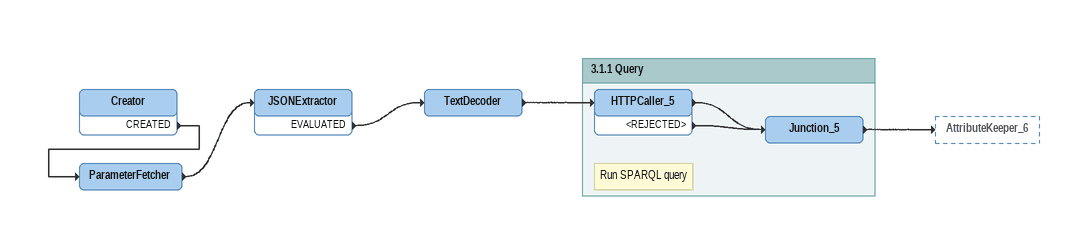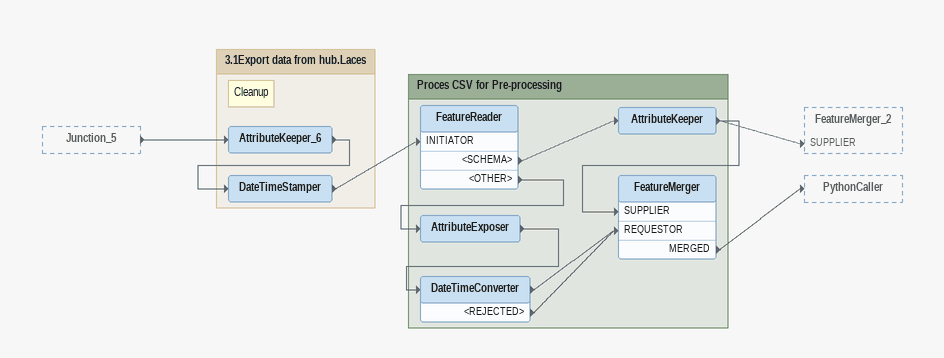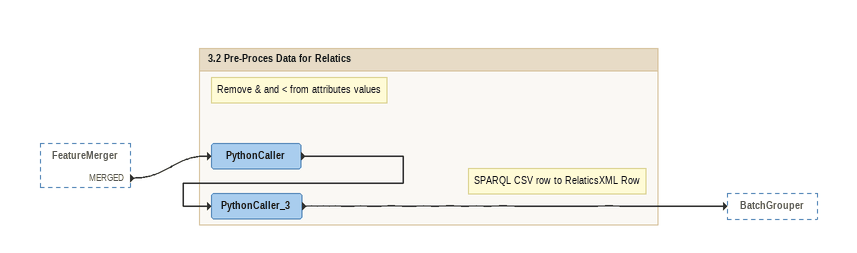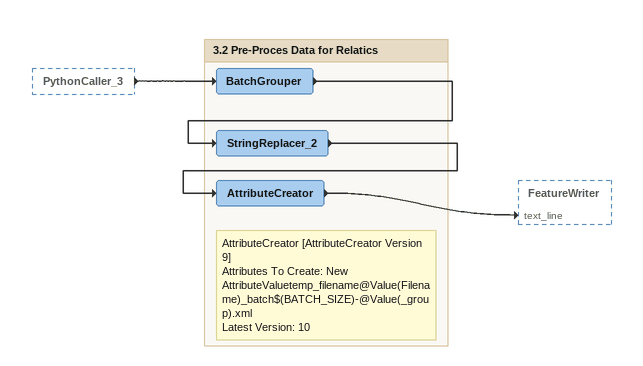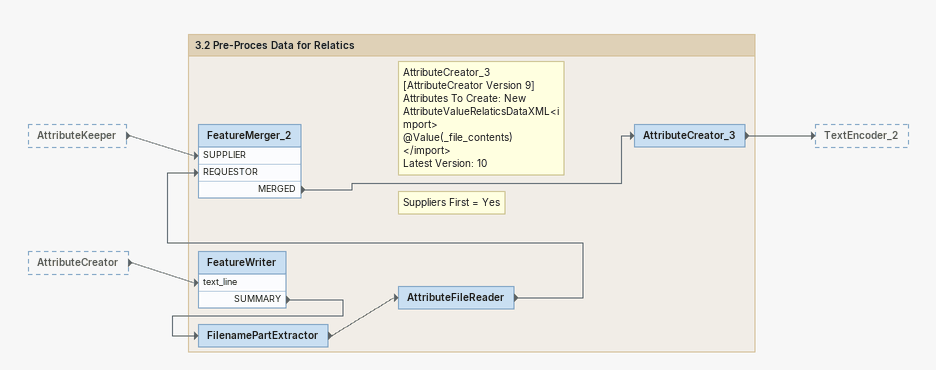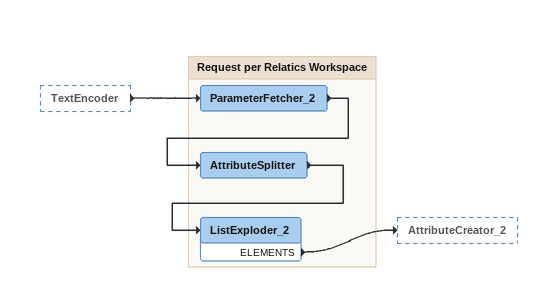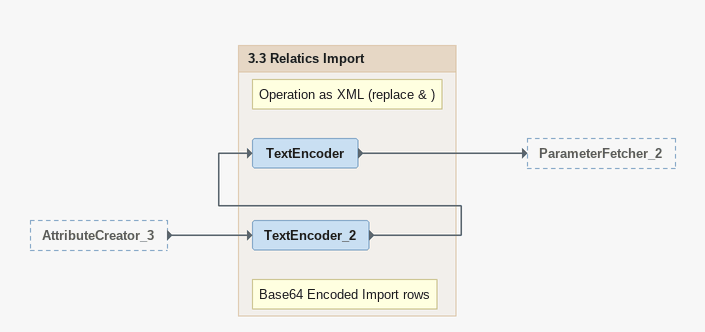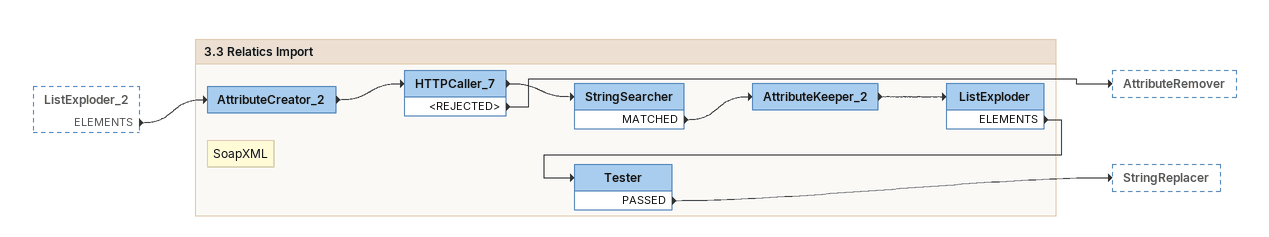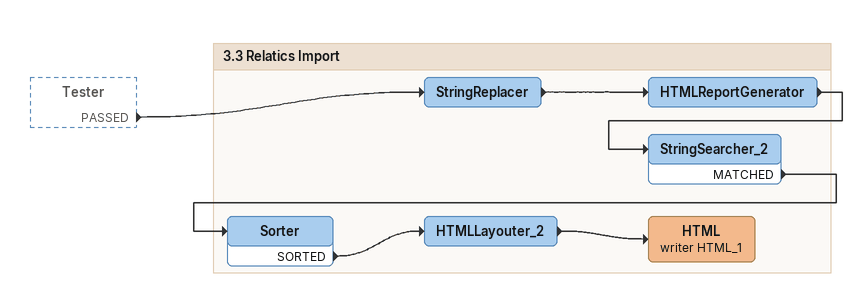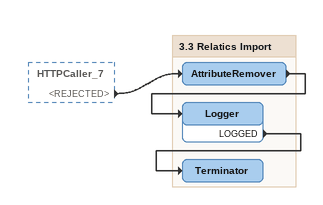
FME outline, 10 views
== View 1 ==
Creator
    CREATED -> ParameterFetcher
ParameterFetcher
    -> JSONExtractor
JSONExtractor
    EVALUATED -> TextDecoder
TextDecoder
    -> HTTPCaller_5

Bookmark: 3.1.1 Query
Note: Run SPARQL query
HTTPCaller_5
    -> Junction_5
    <REJECTED> -> Junction_5
Junction_5
    -> AttributeKeeper_6

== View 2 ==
Junction_5 [outside]
    -> AttributeKeeper_6

Bookmark: 3.1Export data from hub.Laces
Note: Cleanup
AttributeKeeper_6
    -> DateTimeStamper
DateTimeStamper
    -> FeatureReader [INITIATOR]

Bookmark: Proces CSV for Pre-processing
FeatureReader
    <SCHEMA> -> AttributeKeeper
    <OTHER> -> AttributeExposer
AttributeKeeper
    -> FeatureMerger_2 [SUPPLIER]
    -> FeatureMerger [SUPPLIER]
AttributeExposer
    -> DateTimeConverter
DateTimeConverter
    -> FeatureMerger [REQUESTOR]
    <REJECTED> -> FeatureMerger [REQUESTOR]
FeatureMerger
    MERGED -> PythonCaller

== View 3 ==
FeatureMerger [outside]
    MERGED -> PythonCaller

Bookmark: 3.2 Pre-Proces Data for Relatics
Note: Remove & and < from attributes values
PythonCaller
    -> PythonCaller_3
Note: SPARQL CSV row to RelaticsXML Row
PythonCaller_3
    -> BatchGrouper

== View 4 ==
PythonCaller_3 [outside]
    -> BatchGrouper

Bookmark: 3.2 Pre-Proces Data for Relatics
BatchGrouper
    -> StringReplacer_2
StringReplacer_2
    -> AttributeCreator
Note: AttributeCreator [AttributeCreator Version 9] / Attributes To Create: New AttributeValuetemp_filename@Value(Filename)_batch$(BATCH_SIZE)-@Value(_group).xml / Latest Version: 10
AttributeCreator
    -> FeatureWriter [text_line]

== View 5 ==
AttributeKeeper [outside]
    -> FeatureMerger_2 [SUPPLIER]
AttributeCreator [outside]
    -> FeatureWriter [text_line]

Bookmark: 3.2 Pre-Proces Data for Relatics
FeatureWriter
    SUMMARY -> FilenamePartExtractor
FilenamePartExtractor
    -> AttributeFileReader
AttributeFileReader
    -> FeatureMerger_2 [REQUESTOR]
Note: Suppliers First = Yes
FeatureMerger_2
    MERGED -> AttributeCreator_3
Note: AttributeCreator_3 [AttributeCreator Version 9] / Attributes To Create: New AttributeValueRelaticsDataXML<import> / @Value(_file_contents) / </import> / Latest Version: 10
AttributeCreator_3
    -> TextEncoder_2

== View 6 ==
TextEncoder [outside]
    -> ParameterFetcher_2

Bookmark: Request per Relatics Workspace
ParameterFetcher_2
    -> AttributeSplitter
AttributeSplitter
    -> ListExploder_2
ListExploder_2
    ELEMENTS -> AttributeCreator_2

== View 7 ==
AttributeCreator_3 [outside]
    -> TextEncoder_2

Bookmark: 3.3 Relatics Import
Note: Base64 Encoded Import rows
TextEncoder_2
    -> TextEncoder
Note: Operation as XML (replace & )
TextEncoder
    -> ParameterFetcher_2

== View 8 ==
ListExploder_2 [outside]
    ELEMENTS -> AttributeCreator_2

Bookmark: 3.3 Relatics Import
Note: SoapXML
AttributeCreator_2
    -> HTTPCaller_7
HTTPCaller_7
    -> StringSearcher
    <REJECTED> -> AttributeRemover
StringSearcher
    MATCHED -> AttributeKeeper_2
AttributeKeeper_2
    -> ListExploder
ListExploder
    ELEMENTS -> Tester
Tester
    PASSED -> StringReplacer

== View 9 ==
Tester [outside]
    PASSED -> StringReplacer

Bookmark: 3.3 Relatics Import
StringReplacer
    -> HTMLReportGenerator
HTMLReportGenerator
    -> StringSearcher_2
StringSearcher_2
    MATCHED -> Sorter
Sorter
    SORTED -> HTMLLayouter_2
HTMLLayouter_2
    -> HTML (writer HTML_1)
HTML (writer HTML_1)

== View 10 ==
HTTPCaller_7 [outside]
    <REJECTED> -> AttributeRemover

Bookmark: 3.3 Relatics Import
AttributeRemover
    -> Logger
Logger
    LOGGED -> Terminator
Terminator
